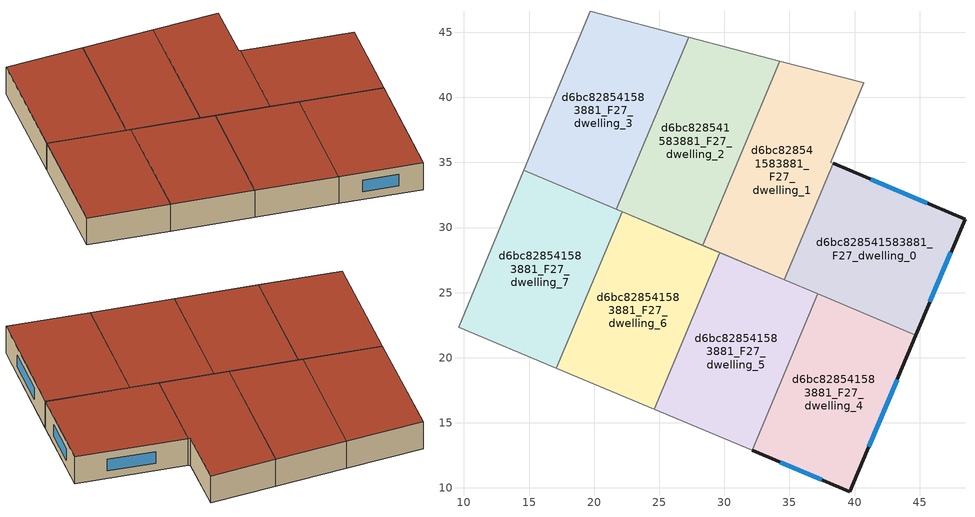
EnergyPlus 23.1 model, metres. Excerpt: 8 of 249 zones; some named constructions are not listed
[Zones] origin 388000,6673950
d6bc828541583881_F27_dwelling_0
 floor to d6bc828541583881_F26_dwelling_0 (EU_floor_Construction): 48.48,30.64 44.72,21.74 34.6,25.99 38.36,34.95 z81
 wall outside (EU_wall_Construction): 44.72,21.74 48.48,30.64 38.36,34.95 z81:84
 wall to d6bc828541583881_F27_dwelling_1 (EU_wall_Construction): 38.36,34.95 34.6,25.99 z81:84
 wall to d6bc828541583881_F27_dwelling_4 (EU_wall_Construction): 37.18,24.91 44.72,21.74 z81:84
 wall to d6bc828541583881_F27_dwelling_5 (EU_wall_Construction): 34.6,25.99 37.18,24.91 z81:84
 window (EU_Window_Construction): 45.59,31.87 41.25,33.72 / 45.79,24.28 47.4,28.1 z81.86:83.14
 roof outside (EU_roof_Construction): 44.72,21.74 48.48,30.64 38.36,34.95 34.6,25.99 z84
d6bc828541583881_F27_dwelling_1
 floor to d6bc828541583881_F26_dwelling_1 (EU_floor_Construction): 40.7,41.1 38.17,35.03 38.36,34.95 34.6,25.99 28.32,28.63 34.27,42.78 z81
 wall adiabatic (EU_wall_Construction): 38.36,34.95 38.17,35.03 40.7,41.1 34.27,42.78 / 28.32,28.63 34.6,25.99 z81:84
 wall to d6bc828541583881_F27_dwelling_2 (EU_wall_Construction): 34.27,42.78 28.32,28.63 z81:84
 roof outside (EU_roof_Construction): 34.6,25.99 38.36,34.95 38.17,35.03 40.7,41.1 34.27,42.78 28.32,28.63 z84
d6bc828541583881_F27_dwelling_2
 floor to d6bc828541583881_F26_dwelling_2 (EU_floor_Construction): 34.27,42.78 28.32,28.63 21.71,31.41 27.26,44.61 z81
 wall adiabatic (EU_wall_Construction): 21.71,31.41 28.32,28.63 / 34.27,42.78 27.26,44.61 z81:84
 wall to d6bc828541583881_F27_dwelling_3 (EU_wall_Construction): 27.26,44.61 21.71,31.41 z81:84
 roof outside (EU_roof_Construction): 28.32,28.63 34.27,42.78 27.26,44.61 21.71,31.41 z84
d6bc828541583881_F27_dwelling_3
 floor to d6bc828541583881_F26_dwelling_3 (EU_floor_Construction): 27.26,44.61 21.71,31.41 14.6,34.4 19.69,46.59 z81
 wall adiabatic (EU_wall_Construction): 27.26,44.61 19.69,46.59 14.6,34.4 21.71,31.41 z81:84
 roof outside (EU_roof_Construction): 21.71,31.41 27.26,44.61 19.69,46.59 14.6,34.4 z84
d6bc828541583881_F27_dwelling_4
 floor to d6bc828541583881_F26_dwelling_4 (EU_floor_Construction): 44.72,21.74 39.64,9.73 32.13,12.88 37.18,24.91 z81
 wall outside (EU_wall_Construction): 32.13,12.88 39.64,9.73 44.72,21.74 z81:84
 wall to d6bc828541583881_F27_dwelling_5 (EU_wall_Construction): 37.18,24.91 32.13,12.88 z81:84
 window (EU_Window_Construction): 41.09,13.16 43.27,18.31 / 34.27,11.98 37.49,10.63 z81.86:83.14
 roof outside (EU_roof_Construction): 39.64,9.73 44.72,21.74 37.18,24.91 32.13,12.88 z84
d6bc828541583881_F27_dwelling_5
 floor to d6bc828541583881_F26_dwelling_5 (EU_floor_Construction): 37.18,24.91 32.13,12.88 24.61,16.04 29.66,28.07 z81
 wall adiabatic (EU_wall_Construction): 24.61,16.04 32.13,12.88 / 34.6,25.99 29.66,28.07 z81:84
 wall to d6bc828541583881_F27_dwelling_6 (EU_wall_Construction): 29.66,28.07 24.61,16.04 z81:84
 roof outside (EU_roof_Construction): 32.13,12.88 37.18,24.91 29.66,28.07 24.61,16.04 z84
d6bc828541583881_F27_dwelling_6
 floor to d6bc828541583881_F26_dwelling_6 (EU_floor_Construction): 29.66,28.07 24.61,16.04 17.09,19.21 22.14,31.23 z81
 wall adiabatic (EU_wall_Construction): 17.09,19.21 24.61,16.04 / 29.66,28.07 22.14,31.23 z81:84
 wall to d6bc828541583881_F27_dwelling_7 (EU_wall_Construction): 22.14,31.23 17.09,19.21 z81:84
 roof outside (EU_roof_Construction): 24.61,16.04 29.66,28.07 22.14,31.23 17.09,19.21 z84
d6bc828541583881_F27_dwelling_7
 floor to d6bc828541583881_F26_dwelling_7 (EU_floor_Construction): 22.14,31.23 17.09,19.21 9.58,22.36 14.6,34.4 z81
 wall adiabatic (EU_wall_Construction): 22.14,31.23 14.6,34.4 9.58,22.36 17.09,19.21 z81:84
 roof outside (EU_roof_Construction): 17.09,19.21 22.14,31.23 14.6,34.4 9.58,22.36 z84
[SCHEDULE:FILE] Column Number=1; Rows to Skip at Top=0; Number of Hours of Data=8760; Column Separator=Comma; Interpolate to Timestep=No; Minutes per Item=60; Adjust Schedule for Daylight Savings=Yes
Name | File
EU_Step8_GainSchedule_d6bc828541583881_F9_dwelling_0_f000 | ../../schedules/d6bc828541583881/d6bc828541583881_F9_dwelling_0_f000_gain.csv
EU_Step8_GainSchedule_d6bc828541583881_F9_dwelling_1_f000 | ../../schedules/d6bc828541583881/d6bc828541583881_F9_dwelling_1_f000_gain.csv
EU_Step8_GainSchedule_d6bc828541583881_F9_dwelling_2_f000 | ../../schedules/d6bc828541583881/d6bc828541583881_F9_dwelling_2_f000_gain.csv
EU_Step8_GainSchedule_d6bc828541583881_F9_dwelling_3_f000 | ../../schedules/d6bc828541583881/d6bc828541583881_F9_dwelling_3_f000_gain.csv
EU_Step8_GainSchedule_d6bc828541583881_F9_dwelling_4_f000 | ../../schedules/d6bc828541583881/d6bc828541583881_F9_dwelling_4_f000_gain.csv
EU_Step8_GainSchedule_d6bc828541583881_F9_dwelling_5_f000 | ../../schedules/d6bc828541583881/d6bc828541583881_F9_dwelling_5_f000_gain.csv
EU_Step8_GainSchedule_d6bc828541583881_F9_dwelling_6_f000 | ../../schedules/d6bc828541583881/d6bc828541583881_F9_dwelling_6_f000_gain.csv
EU_Step8_GainSchedule_d6bc828541583881_F9_dwelling_7_f000 | ../../schedules/d6bc828541583881/d6bc828541583881_F9_dwelling_7_f000_gain.csv
EU_Step8_GainSchedule_d6bc828541583881_F9_dwelling_8_f000 | ../../schedules/d6bc828541583881/d6bc828541583881_F9_dwelling_8_f000_gain.csv
EU_Step8_GainSchedule_d6bc828541583881_F14_dwelling_3_f000 | ../../schedules/d6bc828541583881/d6bc828541583881_F14_dwelling_3_f000_gain.csv
EU_Step8_GainSchedule_d6bc828541583881_F14_dwelling_4_f000 | ../../schedules/d6bc828541583881/d6bc828541583881_F14_dwelling_4_f000_gain.csv
EU_Step8_GainSchedule_d6bc828541583881_F14_dwelling_5_f000 | ../../schedules/d6bc828541583881/d6bc828541583881_F14_dwelling_5_f000_gain.csv
EU_Step8_GainSchedule_d6bc828541583881_F14_dwelling_6_f000 | ../../schedules/d6bc828541583881/d6bc828541583881_F14_dwelling_6_f000_gain.csv
EU_Step8_GainSchedule_d6bc828541583881_F14_dwelling_7_f000 | ../../schedules/d6bc828541583881/d6bc828541583881_F14_dwelling_7_f000_gain.csv
EU_Step8_GainSchedule_d6bc828541583881_F14_dwelling_8_f000 | ../../schedules/d6bc828541583881/d6bc828541583881_F14_dwelling_8_f000_gain.csv
EU_Step8_GainSchedule_d6bc828541583881_F19_dwelling_0_f000 | ../../schedules/d6bc828541583881/d6bc828541583881_F19_dwelling_0_f000_gain.csv
EU_Step8_GainSchedule_d6bc828541583881_F19_dwelling_1_f000 | ../../schedules/d6bc828541583881/d6bc828541583881_F19_dwelling_1_f000_gain.csv
EU_Step8_GainSchedule_d6bc828541583881_F19_dwelling_2_f000 | ../../schedules/d6bc828541583881/d6bc828541583881_F19_dwelling_2_f000_gain.csv
EU_Step8_GainSchedule_d6bc828541583881_F19_dwelling_3_f000 | ../../schedules/d6bc828541583881/d6bc828541583881_F19_dwelling_3_f000_gain.csv
EU_Step8_GainSchedule_d6bc828541583881_F19_dwelling_4_f000 | ../../schedules/d6bc828541583881/d6bc828541583881_F19_dwelling_4_f000_gain.csv
EU_Step8_GainSchedule_d6bc828541583881_F19_dwelling_5_f000 | ../../schedules/d6bc828541583881/d6bc828541583881_F19_dwelling_5_f000_gain.csv
EU_Step8_GainSchedule_d6bc828541583881_F19_dwelling_6_f000 | ../../schedules/d6bc828541583881/d6bc828541583881_F19_dwelling_6_f000_gain.csv
EU_Step8_GainSchedule_d6bc828541583881_F19_dwelling_7_f000 | ../../schedules/d6bc828541583881/d6bc828541583881_F19_dwelling_7_f000_gain.csv
EU_Step8_GainSchedule_d6bc828541583881_F19_dwelling_8_f000 | ../../schedules/d6bc828541583881/d6bc828541583881_F19_dwelling_8_f000_gain.csv
EU_Step8_GainSchedule_d6bc828541583881_F23_dwelling_5_f000 | ../../schedules/d6bc828541583881/d6bc828541583881_F23_dwelling_5_f000_gain.csv
EU_Step8_GainSchedule_d6bc828541583881_F23_dwelling_6_f000 | ../../schedules/d6bc828541583881/d6bc828541583881_F23_dwelling_6_f000_gain.csv
EU_Step8_GainSchedule_d6bc828541583881_F23_dwelling_7_f000 | ../../schedules/d6bc828541583881/d6bc828541583881_F23_dwelling_7_f000_gain.csv
EU_Step8_GainSchedule_d6bc828541583881_F23_dwelling_8_f000 | ../../schedules/d6bc828541583881/d6bc828541583881_F23_dwelling_8_f000_gain.csv
EU_Step8_GainSchedule_d6bc828541583881_F24_dwelling_0_f000 | ../../schedules/d6bc828541583881/d6bc828541583881_F24_dwelling_0_f000_gain.csv
EU_Step8_GainSchedule_d6bc828541583881_F24_dwelling_1_f000 | ../../schedules/d6bc828541583881/d6bc828541583881_F24_dwelling_1_f000_gain.csv
EU_Step8_GainSchedule_d6bc828541583881_F24_dwelling_2_f000 | ../../schedules/d6bc828541583881/d6bc828541583881_F24_dwelling_2_f000_gain.csv
EU_Step8_GainSchedule_d6bc828541583881_F24_dwelling_3_f000 | ../../schedules/d6bc828541583881/d6bc828541583881_F24_dwelling_3_f000_gain.csv
EU_Step8_GainSchedule_d6bc828541583881_F24_dwelling_4_f000 | ../../schedules/d6bc828541583881/d6bc828541583881_F24_dwelling_4_f000_gain.csv
EU_Step8_GainSchedule_d6bc828541583881_F24_dwelling_5_f000 | ../../schedules/d6bc828541583881/d6bc828541583881_F24_dwelling_5_f000_gain.csv
EU_Step8_GainSchedule_d6bc828541583881_F24_dwelling_6_f000 | ../../schedules/d6bc828541583881/d6bc828541583881_F24_dwelling_6_f000_gain.csv
EU_Step8_GainSchedule_d6bc828541583881_F24_dwelling_7_f000 | ../../schedules/d6bc828541583881/d6bc828541583881_F24_dwelling_7_f000_gain.csv
EU_Step8_GainSchedule_d6bc828541583881_F24_dwelling_8_f000 | ../../schedules/d6bc828541583881/d6bc828541583881_F24_dwelling_8_f000_gain.csv
